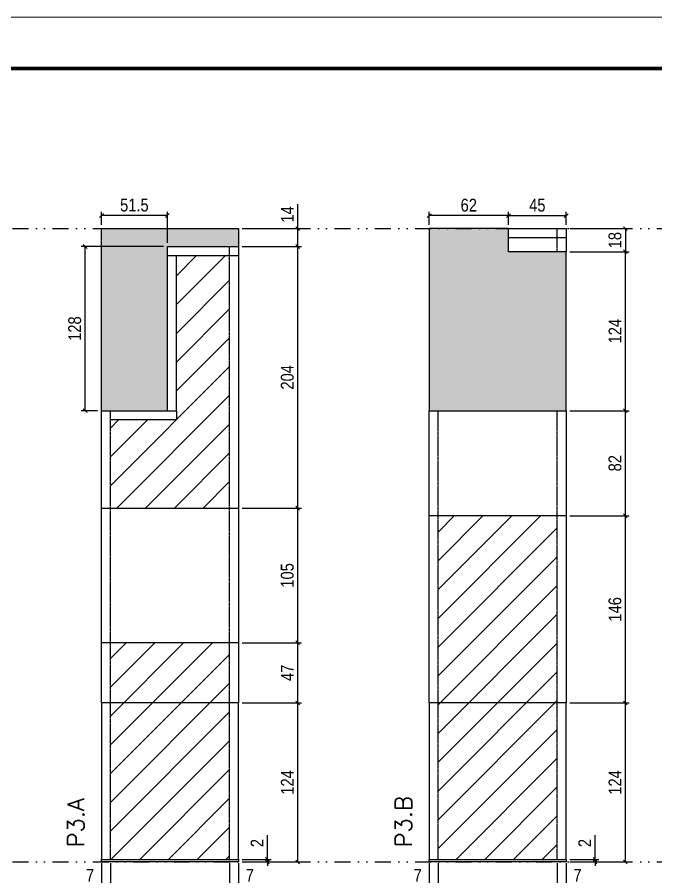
# Model space of a CAD drawing. Extents: x 13379 to 23315, y 867 to 16997.
# Drawn here: x 19617 to 20116, y 15029 to 15700 of the extents above; entities that cross this region are included whole.
import ezdxf

# ---------------------------------------------------------------- set-up
doc = ezdxf.new("R2010")
doc.units = 0
for name, pattern in [('DASHED', [0.75, 0.5, -0.25]), ('DIVIDE2', [0.625, 0.25, -0.125, 0, -0.125, 0, -0.125]), ('HIDDEN', [0.375, 0.25, -0.125])]:
    doc.linetypes.add(name, pattern=pattern)
for name, color, linetype in [('COTA', 241, 'Continuous'), ('Nível', 160, 'Continuous'), ('Painéis', 200, 'Continuous'), ('SARR_2.2x7', 40, 'Continuous'), ('Sarrafo de Pressão', 42, 'HIDDEN')]:
    doc.layers.add(name, color=color, linetype=linetype)
for name, color, linetype, lineweight in [('Folhas', 255, 'Continuous', 9), ('Hachura', 251, 'Continuous', 9), ('SARRAFO DE PRESSAO', 251, 'DASHED', 9), ('Texto Seção', 7, 'Continuous', 15)]:
    doc.layers.add(name, color=color, linetype=linetype, lineweight=lineweight)
doc.styles.add('COTA TECNICA', font='techl___.ttf', dxfattribs={"height": 10})
doc.styles.add('COTA TECNICA-50', font='techl___.ttf', dxfattribs={"height": 10})
doc.styles.add('REGUA-120', font='ROMANS.shx', dxfattribs={"height": 15})
doc.dimstyles.new('COTA PAINEL-50', dxfattribs={"dimtxt": 10, "dimasz": 3, "dimexe": 3, "dimexo": 3, "dimgap": 3, "dimtad": 1, "dimdec": 1, "dimzin": 12, "dimdsep": 46, "dimtxsty": 'COTA TECNICA-50', "dimblk1": 'OBLIQUE', "dimblk2": 'OBLIQUE', "dimsah": 1, "dimcen": 0.9, "dimclrd": 4, "dimclre": 4, "dimclrt": 240, "dimadec": 1, "dimazin": 3, "dimtfac": 1, "dimtdec": 1, "dimtmove": 0, "dimatfit": 3, "dimfxl": 1, "dimtolj": 1, "dimtzin": 12, "dimarcsym": 0})
doc.dimstyles.new('PAINEL', dxfattribs={"dimtxt": 10, "dimasz": 3, "dimexe": 3, "dimexo": 3, "dimgap": 3, "dimtad": 1, "dimdec": 1, "dimzin": 12, "dimdsep": 46, "dimtxsty": 'COTA TECNICA', "dimblk1": 'OBLIQUE', "dimblk2": 'OBLIQUE', "dimsah": 1, "dimcen": 0.9, "dimclrd": 4, "dimclre": 4, "dimclrt": 240, "dimadec": 1, "dimazin": 3, "dimtfac": 1, "dimtdec": 1, "dimtmove": 0, "dimatfit": 3, "dimfxl": 1, "dimtolj": 1, "dimtzin": 12, "dimarcsym": 0})

# ---------------------------------------------------------------- blocks, each defined once
blk = doc.blocks.new('9999999999')
at = {"layer": 'Folhas'}
blk.add_lwpolyline([(98138.98, 34190.21), (99623.98, 34190.21), (99623.98, 35240.21), (98138.98, 35240.21)], close=True, dxfattribs=at)
at = {"layer": 'Folhas', "color": 30, "const_width": 3}
blk.add_lwpolyline([(98213.98, 34230.21), (99583.98, 34230.21), (99583.98, 35200.21), (98213.98, 35200.21)], close=True, dxfattribs=at)
blk = doc.blocks.new('_Oblique')
at = {"color": 0, "linetype": 'ByBlock', "lineweight": -2}
blk.add_line((-0.5, -0.5), (0.5, 0.5), dxfattribs=at)
blk = doc.blocks.new('*D118')
at = {"layer": 'COTA', "color": 4, "lineweight": -2, "transparency": 16777216}
for p, q in [((19682.88, 15040.03), (19682.88, 14985.85)), ((19789.88, 15040.03), (19789.88, 14985.85)), ((19682.88, 14988.85), (19789.88, 14988.85))]:
    blk.add_line(p, q, dxfattribs=at)
at = {"layer": 'Defpoints', "color": 0, "transparency": 16777216}
for p in [(19682.88, 15043.03), (19789.88, 15043.03), (19789.88, 14988.85)]:
    blk.add_point(p, dxfattribs=at)
at = {"layer": 'COTA', "color": 4, "lineweight": -2, "transparency": 16777216, "xscale": 3, "yscale": 3, "zscale": 3, "rotation": 180}
blk.add_blockref('_Oblique', (19682.88, 14988.85), dxfattribs=at)
at = {"layer": 'COTA', "color": 4, "lineweight": -2, "transparency": 16777216, "xscale": 3, "yscale": 3, "zscale": 3}
blk.add_blockref('_Oblique', (19789.88, 14988.85), dxfattribs=at)
at = {"layer": 'COTA', "color": 240, "transparency": 16777216, "insert": (19736.38, 14996.95), "char_height": 10, "attachment_point": 5, "style": 'COTA TECNICA'}
blk.add_mtext('\\A1;107', dxfattribs=at)
blk = doc.blocks.new('*D119')
at = {"layer": 'COTA', "color": 4, "lineweight": -2, "transparency": 16777216}
for p, q in [((19792.88, 15165.03), (19839.12, 15165.03)), ((19836.12, 15041.03), (19836.12, 15165.03)), ((19792.88, 15041.03), (19839.12, 15041.03))]:
    blk.add_line(p, q, dxfattribs=at)
at = {"layer": 'Defpoints', "color": 0, "transparency": 16777216}
for p in [(19789.88, 15165.03), (19836.12, 15165.03), (19789.88, 15041.03)]:
    blk.add_point(p, dxfattribs=at)
at = {"layer": 'COTA', "color": 4, "lineweight": -2, "transparency": 16777216, "xscale": 3, "yscale": 3, "zscale": 3}
for p, rotation in [((19836.12, 15165.03), 90), ((19836.12, 15041.03), 270)]:
    blk.add_blockref('_Oblique', p, dxfattribs=dict(at, rotation=rotation))
at = {"layer": 'COTA', "color": 240, "transparency": 16777216, "insert": (19828.05, 15103.03), "char_height": 10, "attachment_point": 5, "rotation": 90, "style": 'COTA TECNICA-50'}
blk.add_mtext('\\A1;124', dxfattribs=at)
blk = doc.blocks.new('*D120')
at = {"layer": 'COTA', "color": 4, "lineweight": -2, "transparency": 16777216}
for p, q in [((19812.41, 15043.03), (19812.41, 15061.83)), ((19792.88, 15043.03), (19815.41, 15043.03)), ((19792.88, 15041.03), (19815.41, 15041.03)), ((19812.41, 15041.03), (19812.41, 15043.03)), ((19812.41, 15041.03), (19812.41, 15038.03))]:
    blk.add_line(p, q, dxfattribs=at)
at = {"layer": 'Defpoints', "color": 0, "transparency": 16777216}
for p in [(19789.88, 15043.03), (19789.88, 15041.03), (19812.41, 15041.03)]:
    blk.add_point(p, dxfattribs=at)
at = {"layer": 'COTA', "color": 4, "lineweight": -2, "transparency": 16777216, "xscale": 3, "yscale": 3, "zscale": 3}
for p, rotation in [((19812.41, 15043.03), 270), ((19812.41, 15041.03), 90)]:
    blk.add_blockref('_Oblique', p, dxfattribs=dict(at, rotation=rotation))
at = {"layer": 'COTA', "color": 240, "transparency": 16777216, "insert": (19804.41, 15055.77), "char_height": 10, "attachment_point": 5, "rotation": 90, "style": 'COTA TECNICA-50'}
blk.add_mtext('\\A1;2', dxfattribs=at)
blk = doc.blocks.new('*D121')
at = {"layer": 'COTA', "color": 4, "lineweight": -2, "transparency": 16777216}
for p, q in [((19689.88, 15040.03), (19689.88, 15019.52)), ((19682.88, 15038.03), (19682.88, 15019.52)), ((19682.88, 15022.52), (19668.15, 15022.52)), ((19689.88, 15022.52), (19682.88, 15022.52))]:
    blk.add_line(p, q, dxfattribs=at)
at = {"layer": 'Defpoints', "color": 0, "transparency": 16777216}
for p in [(19682.88, 15041.03), (19689.88, 15043.03), (19682.88, 15022.52)]:
    blk.add_point(p, dxfattribs=at)
at = {"layer": 'COTA', "color": 4, "lineweight": -2, "transparency": 16777216, "xscale": 3, "yscale": 3, "zscale": 3, "rotation": 180}
blk.add_blockref('_Oblique', (19682.88, 15022.52), dxfattribs=at)
at = {"layer": 'COTA', "color": 4, "lineweight": -2, "transparency": 16777216, "xscale": 3, "yscale": 3, "zscale": 3}
blk.add_blockref('_Oblique', (19689.88, 15022.52), dxfattribs=at)
at = {"layer": 'COTA', "color": 240, "transparency": 16777216, "insert": (19674.02, 15030.59), "char_height": 10, "attachment_point": 5, "style": 'COTA TECNICA-50'}
blk.add_mtext('\\A1;7', dxfattribs=at)
blk = doc.blocks.new('*D122')
at = {"layer": 'COTA', "color": 4, "lineweight": -2, "transparency": 16777216}
for p, q in [((19782.88, 15040.03), (19782.88, 15019.52)), ((19789.88, 15038.03), (19789.88, 15019.52)), ((19782.88, 15022.52), (19789.88, 15022.52)), ((19789.88, 15022.52), (19804.61, 15022.52))]:
    blk.add_line(p, q, dxfattribs=at)
at = {"layer": 'Defpoints', "color": 0, "transparency": 16777216}
for p in [(19782.88, 15043.03), (19789.88, 15041.03), (19789.88, 15022.52)]:
    blk.add_point(p, dxfattribs=at)
at = {"layer": 'COTA', "color": 4, "lineweight": -2, "transparency": 16777216, "xscale": 3, "yscale": 3, "zscale": 3, "rotation": 180}
blk.add_blockref('_Oblique', (19782.88, 15022.52), dxfattribs=at)
at = {"layer": 'COTA', "color": 4, "lineweight": -2, "transparency": 16777216, "xscale": 3, "yscale": 3, "zscale": 3}
blk.add_blockref('_Oblique', (19789.88, 15022.52), dxfattribs=at)
at = {"layer": 'COTA', "color": 240, "transparency": 16777216, "insert": (19798.75, 15030.59), "char_height": 10, "attachment_point": 5, "style": 'COTA TECNICA-50'}
blk.add_mtext('\\A1;7', dxfattribs=at)
blk = doc.blocks.new('*D95')
at = {"layer": 'COTA', "color": 4, "lineweight": -2, "transparency": 16777216}
for p, q in [((19938.67, 15040.03), (19938.67, 14985.85)), ((20045.67, 15040.03), (20045.67, 14985.85)), ((19938.67, 14988.85), (20045.67, 14988.85))]:
    blk.add_line(p, q, dxfattribs=at)
at = {"layer": 'Defpoints', "color": 0, "transparency": 16777216}
for p in [(19938.67, 15043.03), (20045.67, 15043.03), (20045.67, 14988.85)]:
    blk.add_point(p, dxfattribs=at)
at = {"layer": 'COTA', "color": 4, "lineweight": -2, "transparency": 16777216, "xscale": 3, "yscale": 3, "zscale": 3, "rotation": 180}
blk.add_blockref('_Oblique', (19938.67, 14988.85), dxfattribs=at)
at = {"layer": 'COTA', "color": 4, "lineweight": -2, "transparency": 16777216, "xscale": 3, "yscale": 3, "zscale": 3}
blk.add_blockref('_Oblique', (20045.67, 14988.85), dxfattribs=at)
at = {"layer": 'COTA', "color": 240, "transparency": 16777216, "insert": (19992.17, 14996.95), "char_height": 10, "attachment_point": 5, "style": 'COTA TECNICA'}
blk.add_mtext('\\A1;107', dxfattribs=at)
blk = doc.blocks.new('*D96')
at = {"layer": 'COTA', "color": 4, "lineweight": -2, "transparency": 16777216}
for p, q in [((20048.67, 15165.03), (20094.91, 15165.03)), ((20091.91, 15041.03), (20091.91, 15165.03)), ((20048.67, 15041.03), (20094.91, 15041.03))]:
    blk.add_line(p, q, dxfattribs=at)
at = {"layer": 'Defpoints', "color": 0, "transparency": 16777216}
for p in [(20045.67, 15165.03), (20091.91, 15165.03), (20045.67, 15041.03)]:
    blk.add_point(p, dxfattribs=at)
at = {"layer": 'COTA', "color": 4, "lineweight": -2, "transparency": 16777216, "xscale": 3, "yscale": 3, "zscale": 3}
for p, rotation in [((20091.91, 15165.03), 90), ((20091.91, 15041.03), 270)]:
    blk.add_blockref('_Oblique', p, dxfattribs=dict(at, rotation=rotation))
at = {"layer": 'COTA', "color": 240, "transparency": 16777216, "insert": (20083.84, 15103.03), "char_height": 10, "attachment_point": 5, "rotation": 90, "style": 'COTA TECNICA-50'}
blk.add_mtext('\\A1;124', dxfattribs=at)
blk = doc.blocks.new('*D97')
at = {"layer": 'COTA', "color": 4, "lineweight": -2, "transparency": 16777216}
for p, q in [((20068.2, 15043.03), (20068.2, 15061.83)), ((20048.67, 15043.03), (20071.2, 15043.03)), ((20048.67, 15041.03), (20071.2, 15041.03)), ((20068.2, 15041.03), (20068.2, 15043.03)), ((20068.2, 15041.03), (20068.2, 15038.03))]:
    blk.add_line(p, q, dxfattribs=at)
at = {"layer": 'Defpoints', "color": 0, "transparency": 16777216}
for p in [(20045.67, 15043.03), (20045.67, 15041.03), (20068.2, 15041.03)]:
    blk.add_point(p, dxfattribs=at)
at = {"layer": 'COTA', "color": 4, "lineweight": -2, "transparency": 16777216, "xscale": 3, "yscale": 3, "zscale": 3}
for p, rotation in [((20068.2, 15043.03), 270), ((20068.2, 15041.03), 90)]:
    blk.add_blockref('_Oblique', p, dxfattribs=dict(at, rotation=rotation))
at = {"layer": 'COTA', "color": 240, "transparency": 16777216, "insert": (20060.2, 15055.77), "char_height": 10, "attachment_point": 5, "rotation": 90, "style": 'COTA TECNICA-50'}
blk.add_mtext('\\A1;2', dxfattribs=at)
blk = doc.blocks.new('*D98')
at = {"layer": 'COTA', "color": 4, "linetype": 'ByBlock', "lineweight": -2, "transparency": 16777216}
for p, q in [((20048.67, 15311.03), (20094.91, 15311.03)), ((20091.91, 15165.03), (20091.91, 15311.03)), ((20048.67, 15165.03), (20094.91, 15165.03))]:
    blk.add_line(p, q, dxfattribs=at)
at = {"layer": 'Defpoints', "color": 0, "linetype": 'ByBlock', "transparency": 16777216}
for p in [(20045.67, 15311.03), (20091.91, 15311.03), (20045.67, 15165.03)]:
    blk.add_point(p, dxfattribs=at)
at = {"layer": 'COTA', "color": 4, "linetype": 'ByBlock', "lineweight": -2, "transparency": 16777216, "xscale": 3, "yscale": 3, "zscale": 3}
for p, rotation in [((20091.91, 15311.03), 90), ((20091.91, 15165.03), 270)]:
    blk.add_blockref('_Oblique', p, dxfattribs=dict(at, rotation=rotation))
at = {"layer": 'COTA', "color": 240, "linetype": 'ByBlock', "transparency": 16777216, "insert": (20083.81, 15238.03), "char_height": 10, "attachment_point": 5, "rotation": 90, "style": 'COTA TECNICA'}
blk.add_mtext('\\A1;146', dxfattribs=at)
blk = doc.blocks.new('*D99')
at = {"layer": 'COTA', "color": 4, "lineweight": -2, "transparency": 16777216}
for p, q in [((19945.67, 15040.03), (19945.67, 15019.52)), ((19938.67, 15038.03), (19938.67, 15019.52)), ((19938.67, 15022.52), (19923.94, 15022.52)), ((19945.67, 15022.52), (19938.67, 15022.52))]:
    blk.add_line(p, q, dxfattribs=at)
at = {"layer": 'Defpoints', "color": 0, "transparency": 16777216}
for p in [(19938.67, 15041.03), (19945.67, 15043.03), (19938.67, 15022.52)]:
    blk.add_point(p, dxfattribs=at)
at = {"layer": 'COTA', "color": 4, "lineweight": -2, "transparency": 16777216, "xscale": 3, "yscale": 3, "zscale": 3, "rotation": 180}
blk.add_blockref('_Oblique', (19938.67, 15022.52), dxfattribs=at)
at = {"layer": 'COTA', "color": 4, "lineweight": -2, "transparency": 16777216, "xscale": 3, "yscale": 3, "zscale": 3}
blk.add_blockref('_Oblique', (19945.67, 15022.52), dxfattribs=at)
at = {"layer": 'COTA', "color": 240, "transparency": 16777216, "insert": (19929.81, 15030.59), "char_height": 10, "attachment_point": 5, "style": 'COTA TECNICA-50'}
blk.add_mtext('\\A1;7', dxfattribs=at)
blk = doc.blocks.new('*D100')
at = {"layer": 'COTA', "color": 4, "lineweight": -2, "transparency": 16777216}
for p, q in [((20038.67, 15040.03), (20038.67, 15019.52)), ((20045.67, 15038.03), (20045.67, 15019.52)), ((20038.67, 15022.52), (20045.67, 15022.52)), ((20045.67, 15022.52), (20060.4, 15022.52))]:
    blk.add_line(p, q, dxfattribs=at)
at = {"layer": 'Defpoints', "color": 0, "transparency": 16777216}
for p in [(20038.67, 15043.03), (20045.67, 15041.03), (20045.67, 15022.52)]:
    blk.add_point(p, dxfattribs=at)
at = {"layer": 'COTA', "color": 4, "lineweight": -2, "transparency": 16777216, "xscale": 3, "yscale": 3, "zscale": 3, "rotation": 180}
blk.add_blockref('_Oblique', (20038.67, 15022.52), dxfattribs=at)
at = {"layer": 'COTA', "color": 4, "lineweight": -2, "transparency": 16777216, "xscale": 3, "yscale": 3, "zscale": 3}
blk.add_blockref('_Oblique', (20045.67, 15022.52), dxfattribs=at)
at = {"layer": 'COTA', "color": 240, "transparency": 16777216, "insert": (20054.54, 15030.59), "char_height": 10, "attachment_point": 5, "style": 'COTA TECNICA-50'}
blk.add_mtext('\\A1;7', dxfattribs=at)
blk = doc.blocks.new('*D145')
at = {"layer": 'COTA', "color": 4, "lineweight": -2, "transparency": 16777216}
for p, q in [((19682.88, 15538.03), (19682.88, 15548.25)), ((19734.38, 15545.25), (19682.88, 15545.25)), ((19734.38, 15524.03), (19734.38, 15548.25))]:
    blk.add_line(p, q, dxfattribs=at)
at = {"layer": 'Defpoints', "color": 0, "transparency": 16777216}
for p in [(19682.88, 15545.25), (19682.88, 15535.03), (19734.38, 15521.03)]:
    blk.add_point(p, dxfattribs=at)
at = {"layer": 'COTA', "color": 4, "lineweight": -2, "transparency": 16777216, "xscale": 3, "yscale": 3, "zscale": 3, "rotation": 180}
blk.add_blockref('_Oblique', (19682.88, 15545.25), dxfattribs=at)
at = {"layer": 'COTA', "color": 4, "lineweight": -2, "transparency": 16777216, "xscale": 3, "yscale": 3, "zscale": 3}
blk.add_blockref('_Oblique', (19734.38, 15545.25), dxfattribs=at)
at = {"layer": 'COTA', "color": 240, "transparency": 16777216, "insert": (19708.63, 15553.36), "char_height": 10, "attachment_point": 5, "style": 'COTA TECNICA'}
blk.add_mtext('\\A1;51.5', dxfattribs=at)
blk = doc.blocks.new('*D146')
at = {"layer": 'COTA', "color": 4, "lineweight": -2, "transparency": 16777216}
for p, q in [((19792.88, 15212.03), (19839.12, 15212.03)), ((19836.12, 15165.03), (19836.12, 15212.03)), ((19792.88, 15165.03), (19839.12, 15165.03))]:
    blk.add_line(p, q, dxfattribs=at)
at = {"layer": 'Defpoints', "color": 0, "transparency": 16777216}
for p in [(19789.88, 15212.03), (19836.12, 15212.03), (19789.88, 15165.03)]:
    blk.add_point(p, dxfattribs=at)
at = {"layer": 'COTA', "color": 4, "lineweight": -2, "transparency": 16777216, "xscale": 3, "yscale": 3, "zscale": 3}
for p, rotation in [((19836.12, 15212.03), 90), ((19836.12, 15165.03), 270)]:
    blk.add_blockref('_Oblique', p, dxfattribs=dict(at, rotation=rotation))
at = {"layer": 'COTA', "color": 240, "transparency": 16777216, "insert": (19828.05, 15188.53), "char_height": 10, "attachment_point": 5, "rotation": 90, "style": 'COTA TECNICA'}
blk.add_mtext('\\A1;47', dxfattribs=at)
blk = doc.blocks.new('*D147')
at = {"layer": 'COTA', "color": 4, "lineweight": -2, "transparency": 16777216}
for p, q in [((19792.88, 15317.03), (19839.12, 15317.03)), ((19836.12, 15212.03), (19836.12, 15317.03)), ((19792.88, 15212.03), (19839.12, 15212.03))]:
    blk.add_line(p, q, dxfattribs=at)
at = {"layer": 'Defpoints', "color": 0, "transparency": 16777216}
for p in [(19789.88, 15317.03), (19836.12, 15317.03), (19789.88, 15212.03)]:
    blk.add_point(p, dxfattribs=at)
at = {"layer": 'COTA', "color": 4, "lineweight": -2, "transparency": 16777216, "xscale": 3, "yscale": 3, "zscale": 3}
for p, rotation in [((19836.12, 15317.03), 90), ((19836.12, 15212.03), 270)]:
    blk.add_blockref('_Oblique', p, dxfattribs=dict(at, rotation=rotation))
at = {"layer": 'COTA', "color": 240, "transparency": 16777216, "insert": (19828.01, 15264.53), "char_height": 10, "attachment_point": 5, "rotation": 90, "style": 'COTA TECNICA'}
blk.add_mtext('\\A1;105', dxfattribs=at)
blk = doc.blocks.new('*D148')
at = {"layer": 'COTA', "color": 4, "lineweight": -2, "transparency": 16777216}
for p, q in [((19792.88, 15521.03), (19839.12, 15521.03)), ((19836.12, 15317.03), (19836.12, 15521.03)), ((19792.88, 15317.03), (19839.12, 15317.03))]:
    blk.add_line(p, q, dxfattribs=at)
at = {"layer": 'Defpoints', "color": 0, "transparency": 16777216}
for p in [(19789.88, 15521.03), (19836.12, 15521.03), (19789.88, 15317.03)]:
    blk.add_point(p, dxfattribs=at)
at = {"layer": 'COTA', "color": 4, "lineweight": -2, "transparency": 16777216, "xscale": 3, "yscale": 3, "zscale": 3}
for p, rotation in [((19836.12, 15521.03), 90), ((19836.12, 15317.03), 270)]:
    blk.add_blockref('_Oblique', p, dxfattribs=dict(at, rotation=rotation))
at = {"layer": 'COTA', "color": 240, "transparency": 16777216, "insert": (19828.02, 15419.03), "char_height": 10, "attachment_point": 5, "rotation": 90, "style": 'COTA TECNICA'}
blk.add_mtext('\\A1;204', dxfattribs=at)
blk = doc.blocks.new('*D149')
at = {"layer": 'COTA', "color": 4, "lineweight": -2, "transparency": 16777216}
for p, q in [((19836.12, 15535.03), (19836.12, 15554.14)), ((19792.88, 15535.03), (19839.12, 15535.03)), ((19836.12, 15521.03), (19836.12, 15535.03)), ((19792.88, 15521.03), (19839.12, 15521.03))]:
    blk.add_line(p, q, dxfattribs=at)
at = {"layer": 'Defpoints', "color": 0, "transparency": 16777216}
for p in [(19789.88, 15535.03), (19836.12, 15535.03), (19789.88, 15521.03)]:
    blk.add_point(p, dxfattribs=at)
at = {"layer": 'COTA', "color": 4, "lineweight": -2, "transparency": 16777216, "xscale": 3, "yscale": 3, "zscale": 3}
for p, rotation in [((19836.12, 15535.03), 90), ((19836.12, 15521.03), 270)]:
    blk.add_blockref('_Oblique', p, dxfattribs=dict(at, rotation=rotation))
at = {"layer": 'COTA', "color": 240, "transparency": 16777216, "insert": (19828.05, 15546.09), "char_height": 10, "attachment_point": 5, "rotation": 90, "style": 'COTA TECNICA'}
blk.add_mtext('\\A1;14', dxfattribs=at)
blk = doc.blocks.new('*D150')
at = {"layer": 'COTA', "color": 4, "lineweight": -2, "transparency": 16777216}
for p, q in [((19731.38, 15521.03), (19667.17, 15521.03)), ((19670.17, 15393.03), (19670.17, 15521.03)), ((19679.88, 15393.03), (19667.17, 15393.03))]:
    blk.add_line(p, q, dxfattribs=at)
at = {"layer": 'Defpoints', "color": 0, "transparency": 16777216}
for p in [(19670.17, 15521.03), (19734.38, 15521.03), (19682.88, 15393.03)]:
    blk.add_point(p, dxfattribs=at)
at = {"layer": 'COTA', "color": 4, "lineweight": -2, "transparency": 16777216, "xscale": 3, "yscale": 3, "zscale": 3}
for p, rotation in [((19670.17, 15521.03), 90), ((19670.17, 15393.03), 270)]:
    blk.add_blockref('_Oblique', p, dxfattribs=dict(at, rotation=rotation))
at = {"layer": 'COTA', "color": 240, "transparency": 16777216, "insert": (19662.07, 15457.03), "char_height": 10, "attachment_point": 5, "rotation": 90, "style": 'COTA TECNICA'}
blk.add_mtext('\\A1;128', dxfattribs=at)
blk = doc.blocks.new('*D151')
at = {"layer": 'COTA', "color": 4, "lineweight": -2, "transparency": 16777216}
for p, q in [((20048.67, 15517.03), (20094.91, 15517.03)), ((20091.91, 15393.03), (20091.91, 15517.03)), ((20048.67, 15393.03), (20094.91, 15393.03))]:
    blk.add_line(p, q, dxfattribs=at)
at = {"layer": 'Defpoints', "color": 0, "transparency": 16777216}
for p in [(20045.67, 15517.03), (20091.91, 15517.03), (20045.67, 15393.03)]:
    blk.add_point(p, dxfattribs=at)
at = {"layer": 'COTA', "color": 4, "lineweight": -2, "transparency": 16777216, "xscale": 3, "yscale": 3, "zscale": 3}
for p, rotation in [((20091.91, 15517.03), 90), ((20091.91, 15393.03), 270)]:
    blk.add_blockref('_Oblique', p, dxfattribs=dict(at, rotation=rotation))
at = {"layer": 'COTA', "color": 240, "transparency": 16777216, "insert": (20083.84, 15455.03), "char_height": 10, "attachment_point": 5, "rotation": 90, "style": 'COTA TECNICA'}
blk.add_mtext('\\A1;124', dxfattribs=at)
blk = doc.blocks.new('*D152')
at = {"layer": 'COTA', "color": 4, "lineweight": -2, "transparency": 16777216}
for p, q in [((20048.67, 15393.03), (20094.91, 15393.03)), ((20091.91, 15311.03), (20091.91, 15393.03)), ((20048.67, 15311.03), (20094.91, 15311.03))]:
    blk.add_line(p, q, dxfattribs=at)
at = {"layer": 'Defpoints', "color": 0, "transparency": 16777216}
for p in [(20045.67, 15393.03), (20091.91, 15393.03), (20045.67, 15311.03)]:
    blk.add_point(p, dxfattribs=at)
at = {"layer": 'COTA', "color": 4, "lineweight": -2, "transparency": 16777216, "xscale": 3, "yscale": 3, "zscale": 3}
for p, rotation in [((20091.91, 15393.03), 90), ((20091.91, 15311.03), 270)]:
    blk.add_blockref('_Oblique', p, dxfattribs=dict(at, rotation=rotation))
at = {"layer": 'COTA', "color": 240, "transparency": 16777216, "insert": (20083.82, 15352.03), "char_height": 10, "attachment_point": 5, "rotation": 90, "style": 'COTA TECNICA'}
blk.add_mtext('\\A1;82', dxfattribs=at)
blk = doc.blocks.new('*D153')
at = {"layer": 'COTA', "color": 4, "lineweight": -2, "transparency": 16777216}
for p, q in [((20048.67, 15535.03), (20094.91, 15535.03)), ((20091.91, 15535.03), (20091.91, 15517.03)), ((20048.67, 15517.03), (20094.91, 15517.03))]:
    blk.add_line(p, q, dxfattribs=at)
at = {"layer": 'Defpoints', "color": 0, "transparency": 16777216}
for p in [(20045.67, 15535.03), (20045.67, 15517.03), (20091.91, 15517.03)]:
    blk.add_point(p, dxfattribs=at)
at = {"layer": 'COTA', "color": 4, "lineweight": -2, "transparency": 16777216, "xscale": 3, "yscale": 3, "zscale": 3}
for p, rotation in [((20091.91, 15535.03), 90), ((20091.91, 15517.03), 270)]:
    blk.add_blockref('_Oblique', p, dxfattribs=dict(at, rotation=rotation))
at = {"layer": 'COTA', "color": 240, "transparency": 16777216, "insert": (20083.82, 15526.03), "char_height": 10, "attachment_point": 5, "rotation": 90, "style": 'COTA TECNICA'}
blk.add_mtext('\\A1;18', dxfattribs=at)
blk = doc.blocks.new('*D154')
at = {"layer": 'COTA', "color": 4, "lineweight": -2, "transparency": 16777216}
for p, q in [((19938.67, 15538.03), (19938.67, 15548.17)), ((20000.67, 15545.17), (19938.67, 15545.17)), ((20000.67, 15538.03), (20000.67, 15548.17))]:
    blk.add_line(p, q, dxfattribs=at)
at = {"layer": 'Defpoints', "color": 0, "transparency": 16777216}
for p in [(19938.67, 15545.17), (19938.67, 15535.03), (20000.67, 15535.03)]:
    blk.add_point(p, dxfattribs=at)
at = {"layer": 'COTA', "color": 4, "lineweight": -2, "transparency": 16777216, "xscale": 3, "yscale": 3, "zscale": 3, "rotation": 180}
blk.add_blockref('_Oblique', (19938.67, 15545.17), dxfattribs=at)
at = {"layer": 'COTA', "color": 4, "lineweight": -2, "transparency": 16777216, "xscale": 3, "yscale": 3, "zscale": 3}
blk.add_blockref('_Oblique', (20000.67, 15545.17), dxfattribs=at)
at = {"layer": 'COTA', "color": 240, "transparency": 16777216, "insert": (19969.67, 15553.27), "char_height": 10, "attachment_point": 5, "style": 'COTA TECNICA'}
blk.add_mtext('\\A1;62', dxfattribs=at)
blk = doc.blocks.new('*D155')
at = {"layer": 'COTA', "color": 4, "lineweight": -2, "transparency": 16777216}
for p, q in [((20000.67, 15538.03), (20000.67, 15548.17)), ((20000.67, 15545.17), (20045.67, 15545.17)), ((20045.67, 15538.03), (20045.67, 15548.17))]:
    blk.add_line(p, q, dxfattribs=at)
at = {"layer": 'Defpoints', "color": 0, "transparency": 16777216}
for p in [(20045.67, 15545.17), (20000.67, 15535.03), (20045.67, 15535.03)]:
    blk.add_point(p, dxfattribs=at)
at = {"layer": 'COTA', "color": 4, "lineweight": -2, "transparency": 16777216, "xscale": 3, "yscale": 3, "zscale": 3, "rotation": 180}
blk.add_blockref('_Oblique', (20000.67, 15545.17), dxfattribs=at)
at = {"layer": 'COTA', "color": 4, "lineweight": -2, "transparency": 16777216, "xscale": 3, "yscale": 3, "zscale": 3}
blk.add_blockref('_Oblique', (20045.67, 15545.17), dxfattribs=at)
at = {"layer": 'COTA', "color": 240, "transparency": 16777216, "insert": (20023.17, 15553.28), "char_height": 10, "attachment_point": 5, "style": 'COTA TECNICA'}
blk.add_mtext('\\A1;45', dxfattribs=at)

msp = doc.modelspace()

# ---------------------------------------------------------------- hatches: boundary and pattern name
at = {"layer": 'COTA'}
h = msp.add_hatch(dxfattribs=at)
h.set_pattern_fill('AR-CONC', color=256, scale=0.03)
h.paths.add_polyline_path([(19734.38, 15521.03), (19789.88, 15521.03), (19789.88, 15535.03), (19682.88, 15535.03), (19682.88, 15393.03), (19734.38, 15393.03)])
h = msp.add_hatch(dxfattribs=at)
h.set_pattern_fill('AR-CONC', color=256, scale=0.03)
h.paths.add_polyline_path([(19938.67, 15393.03), (20045.67, 15393.03), (20045.67, 15517.03), (20000.67, 15517.03), (20000.67, 15535.03), (19938.67, 15535.03)])
at = {"layer": 'Hachura', "linetype": 'ByBlock'}
h = msp.add_hatch(dxfattribs=at)
h.set_pattern_fill('ANSI31', color=256, scale=5)
h.paths.add_polyline_path([(19782.88, 15317.03), (19782.88, 15514.03), (19741.38, 15514.03), (19741.38, 15393.03), (19741.38, 15386.03), (19689.88, 15386.03), (19689.88, 15317.03)])
h.paths.add_polyline_path([(19782.88, 15165.03), (19782.88, 15212.03), (19689.88, 15212.03), (19689.88, 15165.03)])
h.paths.add_polyline_path([(19782.88, 15165.03), (19689.88, 15165.03), (19689.88, 15043.03), (19782.88, 15043.03)])
h = msp.add_hatch(dxfattribs=at)
h.set_pattern_fill('ANSI31', color=256, scale=5)
h.paths.add_polyline_path([(20038.67, 15043.03), (20038.67, 15165.03), (19945.67, 15165.03), (19945.67, 15043.03)])
h.paths.add_polyline_path([(19945.67, 15165.03), (20038.67, 15165.03), (20038.67, 15311.03), (19945.67, 15311.03)])

# ---------------------------------------------------------------- linework, layer by layer
at = {"layer": 'COTA'}
for p, q in [((19682.88, 15393.03), (19682.88, 15535.03)), ((19682.88, 15535.03), (19789.88, 15535.03)), ((19789.88, 15535.03), (19789.88, 15521.03)), ((20000.67, 15535.03), (19938.67, 15535.03)), ((19938.67, 15535.03), (19938.67, 15393.03)), ((20045.67, 15393.03), (20045.67, 15517.03)), ((19734.38, 15393.03), (19741.38, 15393.03)), ((19741.38, 15393.03), (19741.38, 15386.03))]:
    msp.add_line(p, q, dxfattribs=at)
at = {"layer": 'Nível', "color": 4, "linetype": 'DIVIDE2', "ltscale": 50}
for p, q in [((16059.5, 15535.03), (21112.79, 15535.03)), ((16059.5, 15041.03), (21112.79, 15041.03))]:
    msp.add_line(p, q, dxfattribs=at)
at = {"layer": 'Painéis'}
for p, q in [((19734.38, 15393.03), (19734.38, 15521.03)), ((19734.38, 15521.03), (19789.88, 15521.03)), ((19789.88, 15521.03), (19789.88, 15165.03)), ((19682.88, 15165.03), (19682.88, 15393.03)), ((19682.88, 15393.03), (19734.38, 15393.03)), ((19682.88, 15317.03), (19789.88, 15317.03)), ((19938.67, 15165.03), (19938.67, 15311.03)), ((20045.67, 15311.03), (20045.67, 15165.03)), ((19789.88, 15212.03), (19682.88, 15212.03)), ((20045.67, 15165.03), (19938.67, 15165.03))]:
    msp.add_line(p, q, dxfattribs=at)
for points in [[(20000.67, 15535.03), (20045.67, 15535.03), (20045.67, 15517.03), (20000.67, 15517.03)], [(19938.67, 15393.03), (20045.67, 15393.03), (20045.67, 15311.03), (19938.67, 15311.03)], [(19682.88, 15043.03), (19789.88, 15043.03), (19789.88, 15165.03), (19682.88, 15165.03)], [(19938.67, 15043.03), (20045.67, 15043.03), (20045.67, 15165.03), (19938.67, 15165.03)], [(19682.88, 15043.03), (19789.88, 15043.03), (19789.88, 15041.03), (19682.88, 15041.03)], [(19938.67, 15043.03), (20045.67, 15043.03), (20045.67, 15041.03), (19938.67, 15041.03)]]:
    msp.add_lwpolyline(points, close=True, dxfattribs=at)
at = {"layer": 'SARR_2.2x7', "linetype": 'ByBlock'}
msp.add_line((20000.67, 15528.03), (20045.67, 15528.03), dxfattribs=at)
at = {"layer": 'SARR_2.2x7'}
for p, q in [((19734.38, 15514.03), (19789.88, 15514.03)), ((19741.38, 15393.03), (19741.38, 15514.03)), ((19689.88, 15386.03), (19741.38, 15386.03))]:
    msp.add_line(p, q, dxfattribs=at)
at = {"layer": 'Sarrafo de Pressão'}
for p, q in [((20038.67, 15517.03), (20038.67, 15535.03)), ((19782.88, 15317.03), (19782.88, 15521.03)), ((19689.88, 15317.03), (19689.88, 15393.03)), ((19945.67, 15311.03), (19945.67, 15393.03)), ((20038.67, 15311.03), (20038.67, 15393.03)), ((19689.88, 15212.03), (19689.88, 15317.03)), ((19782.88, 15212.03), (19782.88, 15317.03)), ((19945.67, 15165.03), (19945.67, 15311.03)), ((20038.67, 15165.03), (20038.67, 15311.03)), ((19689.88, 15165.03), (19689.88, 15212.03)), ((19782.88, 15165.03), (19782.88, 15212.03)), ((19689.88, 15043.03), (19689.88, 15165.03)), ((19782.88, 15043.03), (19782.88, 15165.03)), ((19945.67, 15043.03), (19945.67, 15165.03)), ((20038.67, 15043.03), (20038.67, 15165.03))]:
    msp.add_line(p, q, dxfattribs=at)

# ---------------------------------------------------------------- block references
at = {"layer": 'SARRAFO DE PRESSAO', "color": 6, "linetype": 'ByBlock'}
msp.add_blockref('9999999999', (-78984.48, -19540.26), dxfattribs=at)

# ---------------------------------------------------------------- texts
at = {"layer": 'Texto Seção', "char_height": 13, "width": 285.3299, "attachment_point": 7, "rotation": 90, "style": 'REGUA-120'}
for s, insert in [('P3.A', (19669.41, 15052.28)), ('P3.B', (19925.2, 15052.28))]:
    msp.add_mtext(s, dxfattribs=dict(at, insert=insert))

# ---------------------------------------------------------------- dimensions: what is measured, and where the dimension line sits
at = {"layer": 'COTA'}
for base, p1, p2, dimstyle, picture, middle in [((19682.88, 15545.25), (19734.38, 15521.03), (19682.88, 15535.03), 'PAINEL', '*D145', (19708.63, 15553.36)), ((19938.67, 15545.17), (20000.67, 15535.03), (19938.67, 15535.03), 'PAINEL', '*D154', (19969.67, 15553.27)), ((20045.67, 15545.17), (20000.67, 15535.03), (20045.67, 15535.03), 'PAINEL', '*D155', (20023.17, 15553.28)), ((19789.88, 15022.52), (19782.88, 15043.03), (19789.88, 15041.03), 'COTA PAINEL-50', '*D122', (19798.75, 15030.59)), ((20045.67, 15022.52), (20038.67, 15043.03), (20045.67, 15041.03), 'COTA PAINEL-50', '*D100', (20054.54, 15030.59))]:
    dim = msp.add_linear_dim(base=base, p1=p1, p2=p2, dimstyle=dimstyle, dxfattribs=at)
    dim.commit()
    dim.dimension.update_dxf_attribs({"geometry": picture, "text_midpoint": middle})
for base, p1, p2, angle, dimstyle, picture, middle in [((19836.12, 15535.03), (19789.88, 15521.03), (19789.88, 15535.03), 90, 'PAINEL', '*D149', (19828.05, 15546.09)), ((20091.91, 15517.03), (20045.67, 15535.03), (20045.67, 15517.03), 90, 'PAINEL', '*D153', (20083.82, 15526.03)), ((19670.17, 15521.03), (19682.88, 15393.03), (19734.38, 15521.03), 90, 'PAINEL', '*D150', (19662.07, 15457.03)), ((20091.91, 15517.03), (20045.67, 15393.03), (20045.67, 15517.03), 90, 'PAINEL', '*D151', (20083.84, 15455.03)), ((20091.91, 15393.03), (20045.67, 15311.03), (20045.67, 15393.03), 90, 'PAINEL', '*D152', (20083.82, 15352.03)), ((19836.12, 15212.03), (19789.88, 15165.03), (19789.88, 15212.03), 90, 'PAINEL', '*D146', (19828.05, 15188.53)), ((19836.12, 15165.03), (19789.88, 15041.03), (19789.88, 15165.03), 90, 'COTA PAINEL-50', '*D119', (19828.05, 15103.03)), ((20091.91, 15165.03), (20045.67, 15041.03), (20045.67, 15165.03), 90, 'COTA PAINEL-50', '*D96', (20083.84, 15103.03)), ((19682.88, 15022.52), (19689.88, 15043.03), (19682.88, 15041.03), 180, 'COTA PAINEL-50', '*D121', (19674.02, 15030.59)), ((19938.67, 15022.52), (19945.67, 15043.03), (19938.67, 15041.03), 180, 'COTA PAINEL-50', '*D99', (19929.81, 15030.59))]:
    dim = msp.add_linear_dim(base=base, p1=p1, p2=p2, angle=angle, dimstyle=dimstyle, dxfattribs=at)
    dim.commit()
    dim.dimension.update_dxf_attribs({"geometry": picture, "text_midpoint": middle})
for base, p1, p2, picture, middle in [((19836.12, 15521.03), (19789.88, 15317.03), (19789.88, 15521.03), '*D148', (19828.02, 15419.03)), ((19836.12, 15317.03), (19789.88, 15212.03), (19789.88, 15317.03), '*D147', (19828.01, 15264.53))]:
    dim = msp.add_linear_dim(base=base, p1=p1, p2=p2, angle=90, dimstyle='PAINEL', override={"dimtmove": 1}, dxfattribs=at)
    dim.commit()
    dim.dimension.update_dxf_attribs({"geometry": picture, "text_midpoint": middle})
at = {"layer": 'COTA', "linetype": 'ByBlock'}
dim = msp.add_linear_dim(base=(20091.91, 15311.03), p1=(20045.67, 15165.03), p2=(20045.67, 15311.03), angle=90, dimstyle='PAINEL', dxfattribs=at)
dim.commit()
dim.dimension.update_dxf_attribs({"geometry": '*D98', "text_midpoint": (20083.81, 15238.03)})
at = {"layer": 'COTA'}
for base, p1, p2, picture, middle in [((19812.41, 15041.03), (19789.88, 15043.03), (19789.88, 15041.03), '*D120', (19812.41, 15055.77)), ((20068.2, 15041.03), (20045.67, 15043.03), (20045.67, 15041.03), '*D97', (20068.2, 15055.77))]:
    dim = msp.add_linear_dim(base=base, p1=p1, p2=p2, angle=90, dimstyle='COTA PAINEL-50', dxfattribs=at)
    dim.commit()
    dim.dimension.update_dxf_attribs({"geometry": picture, "text_midpoint": middle, "dimtype": 160})
for base, p1, p2, picture, middle in [((19789.88, 14988.85), (19682.88, 15043.03), (19789.88, 15043.03), '*D118', (19736.38, 14996.95)), ((20045.67, 14988.85), (19938.67, 15043.03), (20045.67, 15043.03), '*D95', (19992.17, 14996.95))]:
    dim = msp.add_linear_dim(base=base, p1=p1, p2=p2, dimstyle='PAINEL', override={"dimarcsym": 2}, dxfattribs=at)
    dim.commit()
    dim.dimension.update_dxf_attribs({"geometry": picture, "text_midpoint": middle})

doc.saveas('drawing.dxf')
